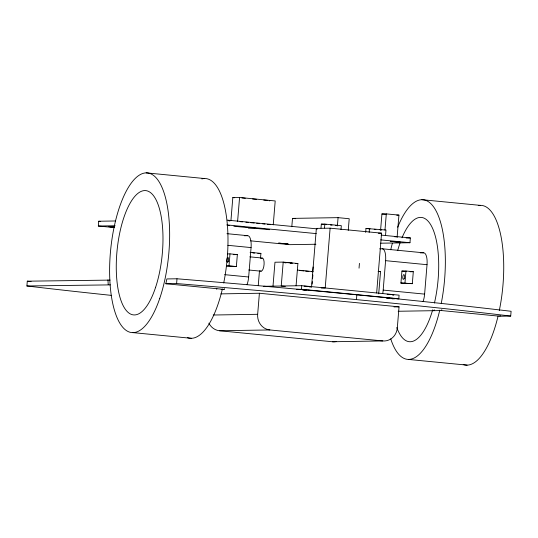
<?xml version="1.0" encoding="UTF-8"?>
<svg xmlns="http://www.w3.org/2000/svg" width="538" height="538" viewBox="0 0 538 538"><rect width="100%" height="100%" fill="white"/><g stroke="black" fill="none" stroke-linecap="round" stroke-linejoin="round"><path stroke-width="0.81" d="M111.568 295.402A480.32 18.44 4.7 0 1 26.9 285.974L27.29 281.186L110.149 280.103M114.231 227.567L98.34 226.027L98.73 221.239L115.522 220.97M166.74 279.538L165.832 283.734L176.612 283.56L177.009 278.778A480.32 18.44 4.7 0 1 511.1 311.287L510.71 316.068L499.923 316.243L441.57 310.56L398.187 311.26M230.923 220.688L232.819 197.594L239.571 197.486L275.207 200.95L273.237 224.871M226.599 265.866L229.02 265.826L230.002 253.869L237.352 254.588L236.37 266.545L226.619 266.054M237.601 221.4L239.571 197.486M247.056 284.548A12.011 4.358 -84.4 0 0 248.657 276.996L251.078 247.581A12.011 4.358 -84.4 0 0 247.675 235.691L226.962 233.674M258.253 285.638L259.477 270.755M260.5 258.348L260.91 253.385L250.109 252.335M382.774 340.937L269.847 329.949A14.412 13.416 89.1 0 1 257.662 314.3L259.397 293.25L399.048 306.842L397.313 327.891A14.412 13.416 89.1 0 1 382.774 340.937L332.464 341.751L219.538 330.762A14.412 13.416 89.1 0 1 208.885 323.177M273.001 286.142L274.972 262.228L283.203 262.093L297.904 263.526L296.068 285.792M283.203 262.093L281.239 286.014L285.322 286.411M291.811 226.706L292.497 218.388L338.072 217.648L349.209 218.731L348.254 230.378M296.499 289.35L301.455 289.269L301.751 285.685L399.088 295.154L398.793 298.738L397.138 298.765M312.692 271.939L313.096 266.989M311.515 287.353L316.364 228.394L330.124 228.173L381.57 233.176L376.654 292.968M312.121 284.098L312.322 281.603M312.598 278.274L312.867 274.945M321.004 228.065L321.327 224.131L324.838 224.077L341.314 225.678L340.991 229.612M324.515 228.004L324.838 224.077M330.124 228.173L325.208 287.964L321.159 288.032M337.393 225.967L338.072 217.648M356.452 299.605L356.849 294.824M359.041 268.153L359.431 263.371M365.665 232.409L365.988 228.475L385.975 230.029L385.524 235.53M369.169 232.349L369.492 228.421M380.588 230.19L381.926 213.956L386.304 213.889L398.934 215.119L397.131 237.029M378.705 293.835L380.534 271.562L378.086 271.327M384.973 230.116L386.304 213.889M382.747 293.378A12.011 4.358 -84.4 0 0 383.184 290.09L385.605 260.668A12.011 4.358 -84.4 0 0 382.209 248.778L379.7 248.818M400.945 283.015L401.926 271.058L405.955 270.991L413.305 271.703L412.323 283.667L400.945 283.015L412.323 283.667M404.973 282.948L405.955 270.991M380.574 243.203L409.963 242.725L410.36 237.944L381.079 235.093M423.016 301.67A12.011 4.358 -84.4 0 0 424.616 294.118L427.031 264.696A12.011 4.358 -84.4 0 0 423.635 252.813L382.209 248.778M224.386 288.516L224.185 289.41L221.152 289.457M441.772 309.666L441.57 310.56M500.125 315.349L499.923 316.243M216.848 288.644L216.686 289.236M434.233 309.794L433.984 310.688M396.741 215.153L398.934 215.119M98.34 226.027L115.132 225.752M248.28 228.031L255.025 227.917M378.335 233.23L381.57 233.176M244.333 235.745L247.675 235.691M406.156 238.011L410.36 237.944M315.914 244.245L289.881 244.662L250.574 240.836M227.581 253.909L230.002 253.869M257.837 253.438L260.91 253.385M233.317 254.649L237.352 254.588M420.292 252.867L423.635 252.813M295.429 263.566L297.904 263.526M311.388 271.65L312.558 271.629M378.886 271.589L380.534 271.562M410.084 271.757L413.305 271.703M166.861 278.94L177.009 278.778M26.9 285.974L110.398 284.878M301.751 285.685L263.714 286.297L265.375 286.458M220.822 293.876L259.397 293.25M392.175 298.846L394.657 298.805M394.011 306.922L399.048 306.842M213.223 315.019L257.662 314.3M219.538 330.762L269.847 329.949M269.289 200.775L269.78 200.735L269.182 200.6M284.958 262.49L289.78 262.82M228.791 220.829L230.082 220.809L228.899 220.587M309.491 286.889L310.782 286.868L309.599 286.646M392.572 294.972L393.863 294.952L392.343 294.69M391.926 298.543L393.567 298.536L392.047 298.274M302.551 289.659L306.613 289.955M308.469 290.439L310.487 290.453L308.61 290.15M227.251 225.55L229.686 225.59L227.433 225.247M290.278 263.143L292.295 263.169L290.103 262.853M386.425 297.79L389.236 297.998M304.084 286.149L308.139 286.485M387.165 294.232L391.22 294.568M252.611 198.986L256.465 199.322M263.748 200.069L267.601 200.405M241.939 197.937L245.328 198.24M394.488 236.707L397.602 236.982M114.204 227.258L108.468 226.585L114.15 226.888M305.712 290.244L302.786 289.969M388.786 298.328L386.634 298.133M284.952 262.786L285.328 262.82M146.175 172.859L204.527 178.542M421.913 199.692L480.266 205.368M232.819 197.594L234.474 197.755M381.926 213.956L386.661 214.42M292.497 218.388L295.678 218.697M321.327 224.131L326.277 224.615M330.393 225.019L332.04 225.173M335.342 225.496L336.99 225.657M365.988 228.475L370.104 228.879M374.226 229.282L375.874 229.444M379.996 229.84L381.644 230.002M227.177 220.116L317.507 228.912M240.089 221.643L242.577 221.885M245.893 222.207L248.374 222.45M250.863 222.692L254.178 223.014M256.666 223.257L259.148 223.499M262.463 223.821L264.952 224.064M267.44 224.306L270.755 224.628M226.78 224.904L316.283 233.613M380.689 239.881L409.963 242.725M233.835 226.242L269.471 229.706M98.73 221.239L100.404 221.4M227.877 245.321L251.078 247.581M385.605 260.668L427.031 264.696M252.853 252.954L254.514 253.116M401.926 271.058L406.008 271.455M249.834 256.841L262.208 258.045M297.427 270.089L313.143 271.616M299.807 270.52L303.943 270.923M305.597 271.085L308.906 271.408M229.02 265.826L236.37 266.545M248.751 269.995L261.125 271.199M224.628 274.656L248.657 276.996M383.184 290.09L424.616 294.118M301.455 289.269L398.793 298.738M165.832 283.734L224.185 289.41M133.034 332.632L191.394 338.308M408.772 359.458L467.132 365.141M286.223 262.806L284.871 262.638M108.205 284.663L107.956 279.888M261.28 258.522A6.604 2.394 -84.4 0 1 264.097 264.259A6.604 2.394 -84.4 0 1 260.486 270.957M336.183 341.556A14.412 13.416 89.1 0 1 332.464 341.751M402.007 237.796A62.442 22.663 -84.4 0 1 431.906 226.942A62.442 22.663 -84.4 0 1 434.442 303.035M432.673 309.834A62.442 22.663 -84.4 0 1 396.809 327.528M397.669 250.54A62.442 22.663 -84.4 0 1 400.339 242.107M478.275 205.583A80.216 29.119 -84.4 0 1 499.298 310.534M498.114 315.873A80.216 29.119 -84.4 0 1 463.205 364.461M397.683 227.211A80.216 29.119 -84.4 0 1 435.464 209.8A80.216 29.119 -84.4 0 1 441.247 303.358M439.761 310.191A80.216 29.119 -84.4 0 1 390.736 338.832M390.729 249.78A80.216 29.119 -84.4 0 1 392.357 243.304M201.871 178.905A80.216 29.119 -84.4 0 1 223.714 282.954M222.376 289.041A80.216 29.119 -84.4 0 1 187.466 337.629M176.612 283.56A480.32 18.44 4.7 0 1 510.71 316.068M31.083 281.636A480.32 18.44 4.7 0 1 27.29 281.186M278.637 243.142L288.186 243.949L278.697 243.136M390.299 241.347L399.855 242.147L390.299 241.347M228.294 261.246A2.401 0.874 -84.4 0 0 227.964 257.494A2.401 0.874 -84.4 0 0 226.807 260.896A2.401 0.874 -84.4 0 0 228.294 261.246M404.246 278.368A2.401 0.874 -84.4 0 0 403.917 274.615A2.401 0.874 -84.4 0 0 402.767 278.018A2.401 0.874 -84.4 0 0 404.246 278.368M159.759 298.355A80.216 29.119 -84.4 0 0 148.777 173.142A80.216 29.119 -84.4 0 0 110.277 286.741A80.216 29.119 -84.4 0 0 159.759 298.355M155.61 287.299A62.442 22.663 -84.4 0 0 146.329 190.694A62.442 22.663 -84.4 0 0 116.874 280.251A62.442 22.663 -84.4 0 0 155.61 287.299"/></g></svg>
